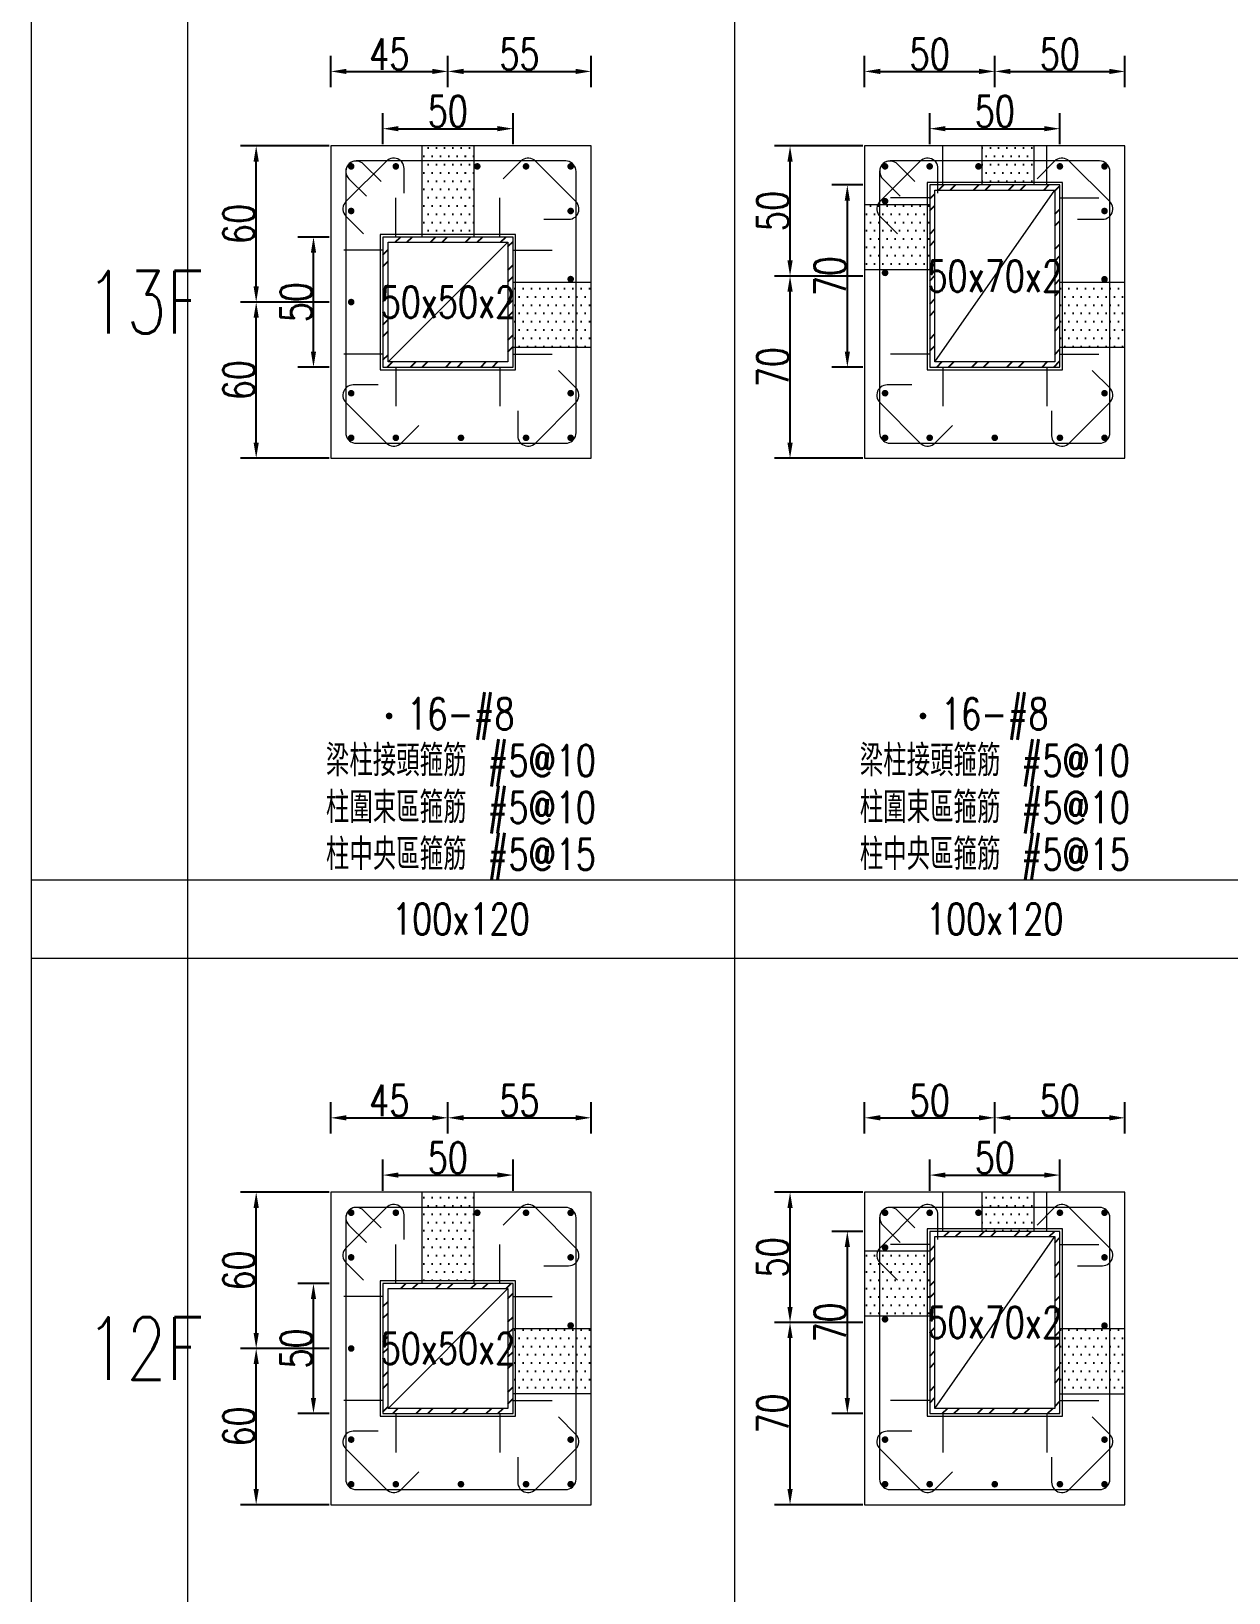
# Model space of a CAD drawing. Header units: millimetres. Extents: x 0 to 3905, y 0 to 8880.
# Drawn here: x 0 to 460, y 4982 to 5582 of the extents above; entities that cross this region are included whole.
import ezdxf
from ezdxf.enums import TextEntityAlignment as Align

# ---------------------------------------------------------------- set-up
doc = ezdxf.new("R2010")
doc.units = ezdxf.units.MM
doc.layers.get('DEFPOINTS').update_dxf_attribs({"color": 3})
for name, color, linetype in [('Hatch線', 6, 'Continuous'), ('TC-鋼粱', 132, 'Continuous'), ('主筋斷面', 2, 'Continuous'), ('文字-主筋根數', 7, 'Continuous'), ('文字-剪力筋 中央區', 7, 'Continuous'), ('文字-剪力筋-BC', 7, 'Continuous'), ('文字-剪力筋-圍束區', 7, 'Continuous'), ('文字-斷面尺寸', 7, 'Continuous'), ('文字-樓群名稱', 7, 'Continuous'), ('文字-輔助字', 7, 'Continuous'), ('柱斷面線', 4, 'Continuous'), ('標註字', 4, 'Continuous'), ('箍筋線', 1, 'Continuous'), ('網格線', 7, 'Continuous'), ('鋼柱', 11, 'Continuous')]:
    doc.layers.add(name, color=color, linetype=linetype)
doc.styles.add('note', font='txt.shx', dxfattribs={"width": 0.75, "height": 12})
doc.styles.add('txt', font='txt.shx', dxfattribs={"height": 0.2, "bigfont": 'chineset.shx'})
doc.dimstyles.new('RCAD_DIM', dxfattribs={"dimtxt": 12, "dimasz": 6, "dimexe": 6, "dimexo": 0.625, "dimtad": 1, "dimdec": 0, "dimdsep": 46, "dimtxsty": 'note', "dimcen": 2.5, "dimclrd": 256, "dimclre": 256, "dimclrt": 256, "dimadec": 0, "dimazin": 0, "dimtfac": 1, "dimtmove": 0, "dimatfit": 3, "dimfxl": 0, "dimtolj": 1, "dimarcsym": 0})

# ---------------------------------------------------------------- blocks, each defined once
blk = doc.blocks.new('*D90')
at = {"layer": 'DEFPOINTS', "color": 0}
for p in [(185, 5142.62), (135, 5136), (185, 5136)]:
    blk.add_point(p, dxfattribs=at)
at = {"layer": '標註字', "lineweight": -2}
for p, q in [((135, 5136.62), (135, 5148.62)), ((185, 5136.62), (185, 5148.62)), ((141, 5142.62), (179, 5142.62))]:
    blk.add_line(p, q, dxfattribs=at)
at = {"layer": '標註字'}
for points in [[(141, 5143.62), (141, 5141.62), (135, 5142.62)], [(179, 5141.62), (179, 5143.62), (185, 5142.62)]]:
    blk.add_solid(points, dxfattribs=at)
at = {"layer": '標註字', "insert": (160, 5149.25), "char_height": 12, "attachment_point": 5, "style": 'note'}
blk.add_mtext('\\A1;50', dxfattribs=at)
blk = doc.blocks.new('*D91')
at = {"layer": 'DEFPOINTS', "color": 0}
for p in [(108.38, 5101), (115, 5101), (115, 5051)]:
    blk.add_point(p, dxfattribs=at)
at = {"layer": '標註字', "lineweight": -2}
for p, q in [((114.38, 5101), (102.38, 5101)), ((108.38, 5057), (108.38, 5095)), ((114.38, 5051), (102.38, 5051))]:
    blk.add_line(p, q, dxfattribs=at)
at = {"layer": '標註字'}
for points in [[(109.38, 5095), (107.38, 5095), (108.38, 5101)], [(107.38, 5057), (109.38, 5057), (108.38, 5051)]]:
    blk.add_solid(points, dxfattribs=at)
at = {"layer": '標註字', "insert": (101.75, 5076), "char_height": 12, "attachment_point": 5, "rotation": 90, "style": 'note'}
blk.add_mtext('\\A1;50', dxfattribs=at)
blk = doc.blocks.new('*D92')
at = {"layer": 'DEFPOINTS', "color": 0}
for p in [(160, 5164.62), (115, 5158), (160, 5158)]:
    blk.add_point(p, dxfattribs=at)
at = {"layer": '標註字', "lineweight": -2}
for p, q in [((115, 5158.62), (115, 5170.62)), ((160, 5158.62), (160, 5170.62)), ((121, 5164.62), (154, 5164.62))]:
    blk.add_line(p, q, dxfattribs=at)
at = {"layer": '標註字'}
for points in [[(121, 5165.62), (121, 5163.62), (115, 5164.62)], [(154, 5163.62), (154, 5165.62), (160, 5164.62)]]:
    blk.add_solid(points, dxfattribs=at)
at = {"layer": '標註字', "insert": (137.5, 5171.25), "char_height": 12, "attachment_point": 5, "style": 'note'}
blk.add_mtext('\\A1;45', dxfattribs=at)
blk = doc.blocks.new('*D93')
at = {"layer": 'DEFPOINTS', "color": 0}
for p in [(215, 5164.62), (160, 5158), (215, 5158)]:
    blk.add_point(p, dxfattribs=at)
at = {"layer": '標註字', "lineweight": -2}
for p, q in [((160, 5158.62), (160, 5170.62)), ((215, 5158.62), (215, 5170.62)), ((166, 5164.62), (209, 5164.62))]:
    blk.add_line(p, q, dxfattribs=at)
at = {"layer": '標註字'}
for points in [[(166, 5165.62), (166, 5163.62), (160, 5164.62)], [(209, 5163.62), (209, 5165.62), (215, 5164.62)]]:
    blk.add_solid(points, dxfattribs=at)
at = {"layer": '標註字', "insert": (187.5, 5171.25), "char_height": 12, "attachment_point": 5, "style": 'note'}
blk.add_mtext('\\A1;55', dxfattribs=at)
blk = doc.blocks.new('*D94')
at = {"layer": 'DEFPOINTS', "color": 0}
for p in [(86.38, 5076), (115, 5076), (115, 5016)]:
    blk.add_point(p, dxfattribs=at)
at = {"layer": '標註字', "lineweight": -2}
for p, q in [((114.38, 5076), (80.38, 5076)), ((86.38, 5022), (86.38, 5070)), ((114.38, 5016), (80.38, 5016))]:
    blk.add_line(p, q, dxfattribs=at)
at = {"layer": '標註字'}
for points in [[(87.38, 5070), (85.38, 5070), (86.38, 5076)], [(85.38, 5022), (87.38, 5022), (86.38, 5016)]]:
    blk.add_solid(points, dxfattribs=at)
at = {"layer": '標註字', "insert": (79.75, 5046), "char_height": 12, "attachment_point": 5, "rotation": 90, "style": 'note'}
blk.add_mtext('\\A1;60', dxfattribs=at)
blk = doc.blocks.new('*D95')
at = {"layer": 'DEFPOINTS', "color": 0}
for p in [(86.38, 5136), (115, 5136), (115, 5076)]:
    blk.add_point(p, dxfattribs=at)
at = {"layer": '標註字', "lineweight": -2}
for p, q in [((114.38, 5136), (80.38, 5136)), ((86.38, 5082), (86.38, 5130)), ((114.38, 5076), (80.38, 5076))]:
    blk.add_line(p, q, dxfattribs=at)
at = {"layer": '標註字'}
for points in [[(87.38, 5130), (85.38, 5130), (86.38, 5136)], [(85.38, 5082), (87.38, 5082), (86.38, 5076)]]:
    blk.add_solid(points, dxfattribs=at)
at = {"layer": '標註字', "insert": (79.75, 5106), "char_height": 12, "attachment_point": 5, "rotation": 90, "style": 'note'}
blk.add_mtext('\\A1;60', dxfattribs=at)
blk = doc.blocks.new('Circle_Filled')
at = {"const_width": 0.5}
blk.add_lwpolyline([(-0.25, 0, 1), (0.25, 0, 1)], format="xyb", close=True, dxfattribs=at)
blk = doc.blocks.new('*D96')
at = {"layer": 'DEFPOINTS', "color": 0}
for p in [(185, 5544.62), (135, 5538), (185, 5538)]:
    blk.add_point(p, dxfattribs=at)
at = {"layer": '標註字', "lineweight": -2}
for p, q in [((135, 5538.62), (135, 5550.62)), ((185, 5538.62), (185, 5550.62)), ((141, 5544.62), (179, 5544.62))]:
    blk.add_line(p, q, dxfattribs=at)
at = {"layer": '標註字'}
for points in [[(141, 5545.62), (141, 5543.62), (135, 5544.62)], [(179, 5543.62), (179, 5545.62), (185, 5544.62)]]:
    blk.add_solid(points, dxfattribs=at)
at = {"layer": '標註字', "insert": (160, 5551.25), "char_height": 12, "attachment_point": 5, "style": 'note'}
blk.add_mtext('\\A1;50', dxfattribs=at)
blk = doc.blocks.new('*D97')
at = {"layer": 'DEFPOINTS', "color": 0}
for p in [(108.38, 5503), (115, 5503), (115, 5453)]:
    blk.add_point(p, dxfattribs=at)
at = {"layer": '標註字', "lineweight": -2}
for p, q in [((114.38, 5503), (102.38, 5503)), ((108.38, 5459), (108.38, 5497)), ((114.38, 5453), (102.38, 5453))]:
    blk.add_line(p, q, dxfattribs=at)
at = {"layer": '標註字'}
for points in [[(109.38, 5497), (107.38, 5497), (108.38, 5503)], [(107.38, 5459), (109.38, 5459), (108.38, 5453)]]:
    blk.add_solid(points, dxfattribs=at)
at = {"layer": '標註字', "insert": (101.75, 5478), "char_height": 12, "attachment_point": 5, "rotation": 90, "style": 'note'}
blk.add_mtext('\\A1;50', dxfattribs=at)
blk = doc.blocks.new('*D98')
at = {"layer": 'DEFPOINTS', "color": 0}
for p in [(160, 5566.62), (115, 5560), (160, 5560)]:
    blk.add_point(p, dxfattribs=at)
at = {"layer": '標註字', "lineweight": -2}
for p, q in [((115, 5560.62), (115, 5572.62)), ((160, 5560.62), (160, 5572.62)), ((121, 5566.62), (154, 5566.62))]:
    blk.add_line(p, q, dxfattribs=at)
at = {"layer": '標註字'}
for points in [[(121, 5567.62), (121, 5565.62), (115, 5566.62)], [(154, 5565.62), (154, 5567.62), (160, 5566.62)]]:
    blk.add_solid(points, dxfattribs=at)
at = {"layer": '標註字', "insert": (137.5, 5573.25), "char_height": 12, "attachment_point": 5, "style": 'note'}
blk.add_mtext('\\A1;45', dxfattribs=at)
blk = doc.blocks.new('*D99')
at = {"layer": 'DEFPOINTS', "color": 0}
for p in [(215, 5566.62), (160, 5560), (215, 5560)]:
    blk.add_point(p, dxfattribs=at)
at = {"layer": '標註字', "lineweight": -2}
for p, q in [((160, 5560.62), (160, 5572.62)), ((215, 5560.62), (215, 5572.62)), ((166, 5566.62), (209, 5566.62))]:
    blk.add_line(p, q, dxfattribs=at)
at = {"layer": '標註字'}
for points in [[(166, 5567.62), (166, 5565.62), (160, 5566.62)], [(209, 5565.62), (209, 5567.62), (215, 5566.62)]]:
    blk.add_solid(points, dxfattribs=at)
at = {"layer": '標註字', "insert": (187.5, 5573.25), "char_height": 12, "attachment_point": 5, "style": 'note'}
blk.add_mtext('\\A1;55', dxfattribs=at)
blk = doc.blocks.new('*D100')
at = {"layer": 'DEFPOINTS', "color": 0}
for p in [(86.38, 5478), (115, 5478), (115, 5418)]:
    blk.add_point(p, dxfattribs=at)
at = {"layer": '標註字', "lineweight": -2}
for p, q in [((114.38, 5478), (80.38, 5478)), ((86.38, 5424), (86.38, 5472)), ((114.38, 5418), (80.38, 5418))]:
    blk.add_line(p, q, dxfattribs=at)
at = {"layer": '標註字'}
for points in [[(87.38, 5472), (85.38, 5472), (86.38, 5478)], [(85.38, 5424), (87.38, 5424), (86.38, 5418)]]:
    blk.add_solid(points, dxfattribs=at)
at = {"layer": '標註字', "insert": (79.75, 5448), "char_height": 12, "attachment_point": 5, "rotation": 90, "style": 'note'}
blk.add_mtext('\\A1;60', dxfattribs=at)
blk = doc.blocks.new('*D101')
at = {"layer": 'DEFPOINTS', "color": 0}
for p in [(86.38, 5538), (115, 5538), (115, 5478)]:
    blk.add_point(p, dxfattribs=at)
at = {"layer": '標註字', "lineweight": -2}
for p, q in [((114.38, 5538), (80.38, 5538)), ((86.38, 5484), (86.38, 5532)), ((114.38, 5478), (80.38, 5478))]:
    blk.add_line(p, q, dxfattribs=at)
at = {"layer": '標註字'}
for points in [[(87.38, 5532), (85.38, 5532), (86.38, 5538)], [(85.38, 5484), (87.38, 5484), (86.38, 5478)]]:
    blk.add_solid(points, dxfattribs=at)
at = {"layer": '標註字', "insert": (79.75, 5508), "char_height": 12, "attachment_point": 5, "rotation": 90, "style": 'note'}
blk.add_mtext('\\A1;60', dxfattribs=at)
blk = doc.blocks.new('*D222')
at = {"layer": 'DEFPOINTS', "color": 0}
for p in [(395, 5142.62), (345, 5136), (395, 5136)]:
    blk.add_point(p, dxfattribs=at)
at = {"layer": '標註字', "lineweight": -2}
for p, q in [((345, 5136.62), (345, 5148.62)), ((395, 5136.62), (395, 5148.62)), ((351, 5142.62), (389, 5142.62))]:
    blk.add_line(p, q, dxfattribs=at)
at = {"layer": '標註字'}
for points in [[(351, 5143.62), (351, 5141.62), (345, 5142.62)], [(389, 5141.62), (389, 5143.62), (395, 5142.62)]]:
    blk.add_solid(points, dxfattribs=at)
at = {"layer": '標註字', "insert": (370, 5149.25), "char_height": 12, "attachment_point": 5, "style": 'note'}
blk.add_mtext('\\A1;50', dxfattribs=at)
blk = doc.blocks.new('*D223')
at = {"layer": 'DEFPOINTS', "color": 0}
for p in [(313.38, 5121), (320, 5121), (320, 5051)]:
    blk.add_point(p, dxfattribs=at)
at = {"layer": '標註字', "lineweight": -2}
for p, q in [((319.38, 5121), (307.38, 5121)), ((313.38, 5057), (313.38, 5115)), ((319.38, 5051), (307.38, 5051))]:
    blk.add_line(p, q, dxfattribs=at)
at = {"layer": '標註字'}
for points in [[(314.38, 5115), (312.38, 5115), (313.38, 5121)], [(312.38, 5057), (314.38, 5057), (313.38, 5051)]]:
    blk.add_solid(points, dxfattribs=at)
at = {"layer": '標註字', "insert": (306.75, 5086), "char_height": 12, "attachment_point": 5, "rotation": 90, "style": 'note'}
blk.add_mtext('\\A1;70', dxfattribs=at)
blk = doc.blocks.new('*D224')
at = {"layer": 'DEFPOINTS', "color": 0}
for p in [(370, 5164.62), (320, 5158), (370, 5158)]:
    blk.add_point(p, dxfattribs=at)
at = {"layer": '標註字', "lineweight": -2}
for p, q in [((320, 5158.62), (320, 5170.62)), ((370, 5158.62), (370, 5170.62)), ((326, 5164.62), (364, 5164.62))]:
    blk.add_line(p, q, dxfattribs=at)
at = {"layer": '標註字'}
for points in [[(326, 5165.62), (326, 5163.62), (320, 5164.62)], [(364, 5163.62), (364, 5165.62), (370, 5164.62)]]:
    blk.add_solid(points, dxfattribs=at)
at = {"layer": '標註字', "insert": (345, 5171.25), "char_height": 12, "attachment_point": 5, "style": 'note'}
blk.add_mtext('\\A1;50', dxfattribs=at)
blk = doc.blocks.new('*D225')
at = {"layer": 'DEFPOINTS', "color": 0}
for p in [(420, 5164.62), (370, 5158), (420, 5158)]:
    blk.add_point(p, dxfattribs=at)
at = {"layer": '標註字', "lineweight": -2}
for p, q in [((370, 5158.62), (370, 5170.62)), ((420, 5158.62), (420, 5170.62)), ((376, 5164.62), (414, 5164.62))]:
    blk.add_line(p, q, dxfattribs=at)
at = {"layer": '標註字'}
for points in [[(376, 5165.62), (376, 5163.62), (370, 5164.62)], [(414, 5163.62), (414, 5165.62), (420, 5164.62)]]:
    blk.add_solid(points, dxfattribs=at)
at = {"layer": '標註字', "insert": (395, 5171.25), "char_height": 12, "attachment_point": 5, "style": 'note'}
blk.add_mtext('\\A1;50', dxfattribs=at)
blk = doc.blocks.new('*D226')
at = {"layer": 'DEFPOINTS', "color": 0}
for p in [(291.38, 5086), (320, 5086), (320, 5016)]:
    blk.add_point(p, dxfattribs=at)
at = {"layer": '標註字', "lineweight": -2}
for p, q in [((319.38, 5086), (285.38, 5086)), ((291.38, 5022), (291.38, 5080)), ((319.38, 5016), (285.38, 5016))]:
    blk.add_line(p, q, dxfattribs=at)
at = {"layer": '標註字'}
for points in [[(292.38, 5080), (290.38, 5080), (291.38, 5086)], [(290.38, 5022), (292.38, 5022), (291.38, 5016)]]:
    blk.add_solid(points, dxfattribs=at)
at = {"layer": '標註字', "insert": (284.75, 5051), "char_height": 12, "attachment_point": 5, "rotation": 90, "style": 'note'}
blk.add_mtext('\\A1;70', dxfattribs=at)
blk = doc.blocks.new('*D227')
at = {"layer": 'DEFPOINTS', "color": 0}
for p in [(291.38, 5136), (320, 5136), (320, 5086)]:
    blk.add_point(p, dxfattribs=at)
at = {"layer": '標註字', "lineweight": -2}
for p, q in [((319.38, 5136), (285.38, 5136)), ((291.38, 5092), (291.38, 5130)), ((319.38, 5086), (285.38, 5086))]:
    blk.add_line(p, q, dxfattribs=at)
at = {"layer": '標註字'}
for points in [[(292.38, 5130), (290.38, 5130), (291.38, 5136)], [(290.38, 5092), (292.38, 5092), (291.38, 5086)]]:
    blk.add_solid(points, dxfattribs=at)
at = {"layer": '標註字', "insert": (284.75, 5111), "char_height": 12, "attachment_point": 5, "rotation": 90, "style": 'note'}
blk.add_mtext('\\A1;50', dxfattribs=at)
blk = doc.blocks.new('*D228')
at = {"layer": 'DEFPOINTS', "color": 0}
for p in [(395, 5544.62), (345, 5538), (395, 5538)]:
    blk.add_point(p, dxfattribs=at)
at = {"layer": '標註字', "lineweight": -2}
for p, q in [((345, 5538.62), (345, 5550.62)), ((395, 5538.62), (395, 5550.62)), ((351, 5544.62), (389, 5544.62))]:
    blk.add_line(p, q, dxfattribs=at)
at = {"layer": '標註字'}
for points in [[(351, 5545.62), (351, 5543.62), (345, 5544.62)], [(389, 5543.62), (389, 5545.62), (395, 5544.62)]]:
    blk.add_solid(points, dxfattribs=at)
at = {"layer": '標註字', "insert": (370, 5551.25), "char_height": 12, "attachment_point": 5, "style": 'note'}
blk.add_mtext('\\A1;50', dxfattribs=at)
blk = doc.blocks.new('*D229')
at = {"layer": 'DEFPOINTS', "color": 0}
for p in [(313.38, 5523), (320, 5523), (320, 5453)]:
    blk.add_point(p, dxfattribs=at)
at = {"layer": '標註字', "lineweight": -2}
for p, q in [((319.38, 5523), (307.38, 5523)), ((313.38, 5459), (313.38, 5517)), ((319.38, 5453), (307.38, 5453))]:
    blk.add_line(p, q, dxfattribs=at)
at = {"layer": '標註字'}
for points in [[(314.38, 5517), (312.38, 5517), (313.38, 5523)], [(312.38, 5459), (314.38, 5459), (313.38, 5453)]]:
    blk.add_solid(points, dxfattribs=at)
at = {"layer": '標註字', "insert": (306.75, 5488), "char_height": 12, "attachment_point": 5, "rotation": 90, "style": 'note'}
blk.add_mtext('\\A1;70', dxfattribs=at)
blk = doc.blocks.new('*D230')
at = {"layer": 'DEFPOINTS', "color": 0}
for p in [(370, 5566.62), (320, 5560), (370, 5560)]:
    blk.add_point(p, dxfattribs=at)
at = {"layer": '標註字', "lineweight": -2}
for p, q in [((320, 5560.62), (320, 5572.62)), ((370, 5560.62), (370, 5572.62)), ((326, 5566.62), (364, 5566.62))]:
    blk.add_line(p, q, dxfattribs=at)
at = {"layer": '標註字'}
for points in [[(326, 5567.62), (326, 5565.62), (320, 5566.62)], [(364, 5565.62), (364, 5567.62), (370, 5566.62)]]:
    blk.add_solid(points, dxfattribs=at)
at = {"layer": '標註字', "insert": (345, 5573.25), "char_height": 12, "attachment_point": 5, "style": 'note'}
blk.add_mtext('\\A1;50', dxfattribs=at)
blk = doc.blocks.new('*D231')
at = {"layer": 'DEFPOINTS', "color": 0}
for p in [(420, 5566.62), (370, 5560), (420, 5560)]:
    blk.add_point(p, dxfattribs=at)
at = {"layer": '標註字', "lineweight": -2}
for p, q in [((370, 5560.62), (370, 5572.62)), ((420, 5560.62), (420, 5572.62)), ((376, 5566.62), (414, 5566.62))]:
    blk.add_line(p, q, dxfattribs=at)
at = {"layer": '標註字'}
for points in [[(376, 5567.62), (376, 5565.62), (370, 5566.62)], [(414, 5565.62), (414, 5567.62), (420, 5566.62)]]:
    blk.add_solid(points, dxfattribs=at)
at = {"layer": '標註字', "insert": (395, 5573.25), "char_height": 12, "attachment_point": 5, "style": 'note'}
blk.add_mtext('\\A1;50', dxfattribs=at)
blk = doc.blocks.new('*D232')
at = {"layer": 'DEFPOINTS', "color": 0}
for p in [(291.38, 5488), (320, 5488), (320, 5418)]:
    blk.add_point(p, dxfattribs=at)
at = {"layer": '標註字', "lineweight": -2}
for p, q in [((319.38, 5488), (285.38, 5488)), ((291.38, 5424), (291.38, 5482)), ((319.38, 5418), (285.38, 5418))]:
    blk.add_line(p, q, dxfattribs=at)
at = {"layer": '標註字'}
for points in [[(292.38, 5482), (290.38, 5482), (291.38, 5488)], [(290.38, 5424), (292.38, 5424), (291.38, 5418)]]:
    blk.add_solid(points, dxfattribs=at)
at = {"layer": '標註字', "insert": (284.75, 5453), "char_height": 12, "attachment_point": 5, "rotation": 90, "style": 'note'}
blk.add_mtext('\\A1;70', dxfattribs=at)
blk = doc.blocks.new('*D233')
at = {"layer": 'DEFPOINTS', "color": 0}
for p in [(291.38, 5538), (320, 5538), (320, 5488)]:
    blk.add_point(p, dxfattribs=at)
at = {"layer": '標註字', "lineweight": -2}
for p, q in [((319.38, 5538), (285.38, 5538)), ((291.38, 5494), (291.38, 5532)), ((319.38, 5488), (285.38, 5488))]:
    blk.add_line(p, q, dxfattribs=at)
at = {"layer": '標註字'}
for points in [[(292.38, 5532), (290.38, 5532), (291.38, 5538)], [(290.38, 5494), (292.38, 5494), (291.38, 5488)]]:
    blk.add_solid(points, dxfattribs=at)
at = {"layer": '標註字', "insert": (284.75, 5513), "char_height": 12, "attachment_point": 5, "rotation": 90, "style": 'note'}
blk.add_mtext('\\A1;50', dxfattribs=at)

msp = doc.modelspace()

# ---------------------------------------------------------------- hatches: boundary and pattern name
at = {"layer": 'Hatch線'}
h = msp.add_hatch(dxfattribs=at)
h.set_pattern_fill('ANSI32', color=256, style=0)
h.paths.add_polyline_path([(345, 5453), (395, 5453), (395, 5523), (345, 5523)], flags=17)
h.paths.add_polyline_path([(347, 5455), (347, 5521), (393, 5521), (393, 5455)])
h = msp.add_hatch(dxfattribs=at)
h.set_pattern_fill('ANSI32', color=256, style=0)
h.paths.add_polyline_path([(135, 5453), (185, 5453), (185, 5503), (135, 5503)], flags=17)
h.paths.add_polyline_path([(137, 5455), (137, 5501), (183, 5501), (183, 5455)])
h = msp.add_hatch(dxfattribs=at)
h.set_pattern_fill('ANSI32', color=256, style=0)
h.paths.add_polyline_path([(345, 5051), (395, 5051), (395, 5121), (345, 5121)], flags=17)
h.paths.add_polyline_path([(347, 5053), (347, 5119), (393, 5119), (393, 5053)])
h = msp.add_hatch(dxfattribs=at)
h.set_pattern_fill('ANSI32', color=256, style=0)
h.paths.add_polyline_path([(135, 5051), (185, 5051), (185, 5101), (135, 5101)], flags=17)
h.paths.add_polyline_path([(137, 5053), (137, 5099), (183, 5099), (183, 5053)])
at = {"layer": 'TC-鋼粱'}
h = msp.add_hatch(dxfattribs=at)
h.set_pattern_fill('DOTS', color=256, scale=2, style=0)
h.paths.add_polyline_path([(170, 5538), (150, 5538), (150, 5503), (170, 5503)], flags=17)
h = msp.add_hatch(dxfattribs=at)
h.set_pattern_fill('DOTS', color=256, scale=2, style=0)
h.paths.add_polyline_path([(385, 5538), (365, 5538), (365, 5523), (385, 5523)], flags=17)
h = msp.add_hatch(dxfattribs=at)
h.set_pattern_fill('DOTS', color=256, scale=2, style=0)
h.paths.add_polyline_path([(320, 5515.5), (320, 5490.5), (345, 5490.5), (345, 5515.5)], flags=17)
h = msp.add_hatch(dxfattribs=at)
h.set_pattern_fill('DOTS', color=256, scale=2, style=0)
h.paths.add_polyline_path([(215, 5460.56), (215, 5485.56), (185, 5485.56), (185, 5460.56)], flags=17)
h = msp.add_hatch(dxfattribs=at)
h.set_pattern_fill('DOTS', color=256, scale=2, style=0)
h.paths.add_polyline_path([(420, 5460.5), (420, 5485.5), (395, 5485.5), (395, 5460.5)], flags=17)
h = msp.add_hatch(dxfattribs=at)
h.set_pattern_fill('DOTS', color=256, scale=2, style=0)
h.paths.add_polyline_path([(170, 5136), (150, 5136), (150, 5101), (170, 5101)], flags=17)
h = msp.add_hatch(dxfattribs=at)
h.set_pattern_fill('DOTS', color=256, scale=2, style=0)
h.paths.add_polyline_path([(385, 5136), (365, 5136), (365, 5121), (385, 5121)], flags=17)
h = msp.add_hatch(dxfattribs=at)
h.set_pattern_fill('DOTS', color=256, scale=2, style=0)
h.paths.add_polyline_path([(320, 5113.5), (320, 5088.5), (345, 5088.5), (345, 5113.5)], flags=17)
h = msp.add_hatch(dxfattribs=at)
h.set_pattern_fill('DOTS', color=256, scale=2, style=0)
h.paths.add_polyline_path([(215, 5058.56), (215, 5083.56), (185, 5083.56), (185, 5058.56)], flags=17)
h = msp.add_hatch(dxfattribs=at)
h.set_pattern_fill('DOTS', color=256, scale=2, style=0)
h.paths.add_polyline_path([(420, 5058.5), (420, 5083.5), (395, 5083.5), (395, 5058.5)], flags=17)

# ---------------------------------------------------------------- linework, layer by layer
at = {"layer": 'DEFPOINTS', "lineweight": 5}
for points in [[(350, 5523), (350, 5538)], [(390, 5523), (390, 5538)], [(345, 5452), (396, 5452), (396, 5524), (344, 5524), (344, 5452), (345, 5452)], [(347, 5455), (393, 5521)], [(140, 5503), (140, 5518)], [(180, 5503), (180, 5518)], [(345, 5518), (330, 5518)], [(395, 5518), (410, 5518)], [(135, 5452), (186, 5452), (186, 5504), (134, 5504), (134, 5452), (135, 5452)], [(135, 5498), (120, 5498)], [(137, 5455), (183, 5501)], [(185, 5498), (200, 5498)], [(135, 5458), (120, 5458)], [(185, 5458), (200, 5458)], [(345, 5458), (330, 5458)], [(395, 5458), (410, 5458)], [(140, 5453), (140, 5438)], [(180, 5453), (180, 5438)], [(350, 5453), (350, 5438)], [(390, 5453), (390, 5438)], [(350, 5121), (350, 5136)], [(390, 5121), (390, 5136)], [(345, 5050), (396, 5050), (396, 5122), (344, 5122), (344, 5050), (345, 5050)], [(347, 5053), (393, 5119)], [(140, 5101), (140, 5116)], [(180, 5101), (180, 5116)], [(345, 5116), (330, 5116)], [(395, 5116), (410, 5116)], [(135, 5050), (186, 5050), (186, 5102), (134, 5102), (134, 5050), (135, 5050)], [(135, 5096), (120, 5096)], [(137, 5053), (183, 5099)], [(185, 5096), (200, 5096)], [(135, 5056), (120, 5056)], [(185, 5056), (200, 5056)], [(345, 5056), (330, 5056)], [(395, 5056), (410, 5056)], [(140, 5051), (140, 5036)], [(180, 5051), (180, 5036)], [(350, 5051), (350, 5036)], [(390, 5051), (390, 5036)]]:
    msp.add_lwpolyline(points, dxfattribs=at)
at = {"layer": 'TC-鋼粱', "lineweight": 5}
for points in [[(150, 5538), (150, 5503)], [(170, 5538), (170, 5503)], [(365, 5538), (365, 5523)], [(385, 5538), (385, 5523)], [(320, 5515.5), (345, 5515.5)], [(320, 5490.5), (345, 5490.5)], [(215, 5485.56), (185, 5485.56)], [(420, 5485.5), (395, 5485.5)], [(215, 5460.56), (185, 5460.56)], [(420, 5460.5), (395, 5460.5)], [(150, 5136), (150, 5101)], [(170, 5136), (170, 5101)], [(365, 5136), (365, 5121)], [(385, 5136), (385, 5121)], [(320, 5113.5), (345, 5113.5)], [(320, 5088.5), (345, 5088.5)], [(215, 5083.56), (185, 5083.56)], [(420, 5083.5), (395, 5083.5)], [(215, 5058.56), (185, 5058.56)], [(420, 5058.5), (395, 5058.5)]]:
    msp.add_lwpolyline(points, dxfattribs=at)
at = {"layer": '柱斷面線', "lineweight": 5}
for points in [[(115, 5418), (215, 5418), (215, 5538), (115, 5538), (115, 5418)], [(320, 5418), (420, 5418), (420, 5538), (320, 5538), (320, 5418)], [(115, 5016), (215, 5016), (215, 5136), (115, 5136), (115, 5016)], [(320, 5016), (420, 5016), (420, 5136), (320, 5136), (320, 5016)]]:
    msp.add_lwpolyline(points, dxfattribs=at)
at = {"layer": '箍筋線', "lineweight": 5}
for points in [[(143.19, 5519.81), (143.19, 5529.35), (143.13, 5530.02), (142.96, 5530.66), (142.69, 5531.27), (142.32, 5531.83), (141.86, 5532.32), (141.33, 5532.72), (140.73, 5533.02), (140.1, 5533.23), (139.43, 5533.32), (138.77, 5533.3), (138.11, 5533.17), (137.49, 5532.93), (136.91, 5532.59), (136.4, 5532.16), (120.84, 5516.6), (120.39, 5516.07), (120.05, 5515.47), (119.81, 5514.82), (119.69, 5514.13), (119.69, 5513.44), (119.81, 5512.76), (120.05, 5512.11), (120.39, 5511.51), (120.84, 5510.98), (127.58, 5504.23)], [(134.33, 5524.29), (127.58, 5531.04), (127.07, 5531.47), (126.49, 5531.81), (125.87, 5532.05), (125.22, 5532.18), (124.55, 5532.2), (123.89, 5532.11), (123.25, 5531.9), (122.66, 5531.6), (122.12, 5531.19), (121.66, 5530.71), (121.29, 5530.15), (121.02, 5529.54), (120.85, 5528.9), (120.79, 5528.23), (120.79, 5427.77), (120.86, 5427.08), (121.03, 5426.41), (121.33, 5425.78), (121.72, 5425.21), (122.21, 5424.72), (122.78, 5424.33), (123.41, 5424.03), (124.08, 5423.86), (124.77, 5423.79), (205.23, 5423.79), (205.92, 5423.86), (206.59, 5424.03), (207.22, 5424.33), (207.79, 5424.72), (208.28, 5425.21), (208.67, 5425.78), (208.97, 5426.41), (209.14, 5427.08), (209.21, 5427.77), (209.21, 5528.23), (209.14, 5528.92), (208.97, 5529.59), (208.67, 5530.22), (208.28, 5530.79), (207.79, 5531.28), (207.22, 5531.67), (206.59, 5531.97), (205.92, 5532.14), (205.23, 5532.21), (124.77, 5532.21), (124.1, 5532.15), (123.46, 5531.98), (122.85, 5531.71), (122.29, 5531.34), (121.81, 5530.88), (121.4, 5530.34), (121.1, 5529.75), (120.89, 5529.11), (120.8, 5528.45), (120.82, 5527.78), (120.95, 5527.13), (121.19, 5526.51), (121.53, 5525.93), (121.96, 5525.42), (128.71, 5518.67)], [(196.81, 5509.81), (206.35, 5509.81), (207.02, 5509.87), (207.66, 5510.04), (208.27, 5510.31), (208.83, 5510.68), (209.32, 5511.14), (209.72, 5511.67), (210.02, 5512.27), (210.23, 5512.9), (210.32, 5513.57), (210.3, 5514.23), (210.17, 5514.89), (209.93, 5515.51), (209.59, 5516.09), (209.16, 5516.6), (193.6, 5532.16), (193.07, 5532.61), (192.47, 5532.95), (191.82, 5533.19), (191.13, 5533.31), (190.44, 5533.31), (189.76, 5533.19), (189.11, 5532.95), (188.51, 5532.61), (187.98, 5532.16), (181.23, 5525.42)], [(348.19, 5519.81), (348.19, 5529.35), (348.13, 5530.02), (347.96, 5530.66), (347.69, 5531.27), (347.32, 5531.83), (346.86, 5532.32), (346.33, 5532.72), (345.73, 5533.02), (345.1, 5533.23), (344.43, 5533.32), (343.77, 5533.3), (343.11, 5533.17), (342.49, 5532.93), (341.91, 5532.59), (341.4, 5532.16), (325.84, 5516.6), (325.39, 5516.07), (325.05, 5515.47), (324.81, 5514.82), (324.69, 5514.13), (324.69, 5513.44), (324.81, 5512.76), (325.05, 5512.11), (325.39, 5511.51), (325.84, 5510.98), (332.58, 5504.23)], [(339.33, 5524.29), (332.58, 5531.04), (332.07, 5531.47), (331.49, 5531.81), (330.87, 5532.05), (330.22, 5532.18), (329.55, 5532.2), (328.89, 5532.11), (328.25, 5531.9), (327.66, 5531.6), (327.12, 5531.19), (326.66, 5530.71), (326.29, 5530.15), (326.02, 5529.54), (325.85, 5528.9), (325.79, 5528.23), (325.79, 5427.77), (325.86, 5427.08), (326.03, 5426.41), (326.33, 5425.78), (326.72, 5425.21), (327.21, 5424.72), (327.78, 5424.33), (328.41, 5424.03), (329.08, 5423.86), (329.77, 5423.79), (410.23, 5423.79), (410.92, 5423.86), (411.59, 5424.03), (412.22, 5424.33), (412.79, 5424.72), (413.28, 5425.21), (413.67, 5425.78), (413.97, 5426.41), (414.14, 5427.08), (414.21, 5427.77), (414.21, 5528.23), (414.14, 5528.92), (413.97, 5529.59), (413.67, 5530.22), (413.28, 5530.79), (412.79, 5531.28), (412.22, 5531.67), (411.59, 5531.97), (410.92, 5532.14), (410.23, 5532.21), (329.77, 5532.21), (329.1, 5532.15), (328.46, 5531.98), (327.85, 5531.71), (327.29, 5531.34), (326.81, 5530.88), (326.4, 5530.34), (326.1, 5529.75), (325.89, 5529.11), (325.8, 5528.45), (325.82, 5527.78), (325.95, 5527.13), (326.19, 5526.51), (326.53, 5525.93), (326.96, 5525.42), (333.71, 5518.67)], [(401.81, 5509.81), (411.35, 5509.81), (412.02, 5509.87), (412.66, 5510.04), (413.27, 5510.31), (413.83, 5510.68), (414.32, 5511.14), (414.72, 5511.67), (415.02, 5512.27), (415.23, 5512.9), (415.32, 5513.57), (415.3, 5514.23), (415.17, 5514.89), (414.93, 5515.51), (414.59, 5516.09), (414.16, 5516.6), (398.6, 5532.16), (398.07, 5532.61), (397.47, 5532.95), (396.82, 5533.19), (396.13, 5533.31), (395.44, 5533.31), (394.76, 5533.19), (394.11, 5532.95), (393.51, 5532.61), (392.98, 5532.16), (386.23, 5525.42)], [(186.81, 5436.19), (186.81, 5426.65), (186.87, 5425.98), (187.04, 5425.34), (187.31, 5424.73), (187.68, 5424.17), (188.14, 5423.68), (188.67, 5423.28), (189.27, 5422.98), (189.9, 5422.77), (190.57, 5422.68), (191.23, 5422.7), (191.89, 5422.83), (192.51, 5423.07), (193.09, 5423.41), (193.6, 5423.84), (209.16, 5439.4), (209.61, 5439.93), (209.95, 5440.53), (210.19, 5441.18), (210.31, 5441.87), (210.31, 5442.56), (210.19, 5443.24), (209.95, 5443.89), (209.61, 5444.49), (209.16, 5445.02), (202.42, 5451.77)], [(391.81, 5436.19), (391.81, 5426.65), (391.87, 5425.98), (392.04, 5425.34), (392.31, 5424.73), (392.68, 5424.17), (393.14, 5423.68), (393.67, 5423.28), (394.27, 5422.98), (394.9, 5422.77), (395.57, 5422.68), (396.23, 5422.7), (396.89, 5422.83), (397.51, 5423.07), (398.09, 5423.41), (398.6, 5423.84), (414.16, 5439.4), (414.61, 5439.93), (414.95, 5440.53), (415.19, 5441.18), (415.31, 5441.87), (415.31, 5442.56), (415.19, 5443.24), (414.95, 5443.89), (414.61, 5444.49), (414.16, 5445.02), (407.42, 5451.77)], [(133.19, 5446.19), (123.65, 5446.19), (122.98, 5446.13), (122.34, 5445.96), (121.73, 5445.69), (121.17, 5445.32), (120.68, 5444.86), (120.28, 5444.33), (119.98, 5443.73), (119.77, 5443.1), (119.68, 5442.43), (119.7, 5441.77), (119.83, 5441.11), (120.07, 5440.49), (120.41, 5439.91), (120.84, 5439.4), (136.4, 5423.84), (136.93, 5423.39), (137.53, 5423.05), (138.18, 5422.81), (138.87, 5422.69), (139.56, 5422.69), (140.24, 5422.81), (140.89, 5423.05), (141.49, 5423.39), (142.02, 5423.84), (148.77, 5430.58)], [(338.19, 5446.19), (328.65, 5446.19), (327.98, 5446.13), (327.34, 5445.96), (326.73, 5445.69), (326.17, 5445.32), (325.68, 5444.86), (325.28, 5444.33), (324.98, 5443.73), (324.77, 5443.1), (324.68, 5442.43), (324.7, 5441.77), (324.83, 5441.11), (325.07, 5440.49), (325.41, 5439.91), (325.84, 5439.4), (341.4, 5423.84), (341.93, 5423.39), (342.53, 5423.05), (343.18, 5422.81), (343.87, 5422.69), (344.56, 5422.69), (345.24, 5422.81), (345.89, 5423.05), (346.49, 5423.39), (347.02, 5423.84), (353.77, 5430.58)], [(143.19, 5117.81), (143.19, 5127.35), (143.13, 5128.02), (142.96, 5128.66), (142.69, 5129.27), (142.32, 5129.83), (141.86, 5130.32), (141.33, 5130.72), (140.73, 5131.02), (140.1, 5131.23), (139.43, 5131.32), (138.77, 5131.3), (138.11, 5131.17), (137.49, 5130.93), (136.91, 5130.59), (136.4, 5130.16), (120.84, 5114.6), (120.39, 5114.07), (120.05, 5113.47), (119.81, 5112.82), (119.69, 5112.13), (119.69, 5111.44), (119.81, 5110.76), (120.05, 5110.11), (120.39, 5109.51), (120.84, 5108.98), (127.58, 5102.23)], [(134.33, 5122.29), (127.58, 5129.04), (127.07, 5129.47), (126.49, 5129.81), (125.87, 5130.05), (125.22, 5130.18), (124.55, 5130.2), (123.89, 5130.11), (123.25, 5129.9), (122.66, 5129.6), (122.12, 5129.19), (121.66, 5128.71), (121.29, 5128.15), (121.02, 5127.54), (120.85, 5126.9), (120.79, 5126.23), (120.79, 5025.77), (120.86, 5025.08), (121.03, 5024.41), (121.33, 5023.78), (121.72, 5023.21), (122.21, 5022.72), (122.78, 5022.33), (123.41, 5022.03), (124.08, 5021.86), (124.77, 5021.79), (205.23, 5021.79), (205.92, 5021.86), (206.59, 5022.03), (207.22, 5022.33), (207.79, 5022.72), (208.28, 5023.21), (208.67, 5023.78), (208.97, 5024.41), (209.14, 5025.08), (209.21, 5025.77), (209.21, 5126.23), (209.14, 5126.92), (208.97, 5127.59), (208.67, 5128.22), (208.28, 5128.79), (207.79, 5129.28), (207.22, 5129.67), (206.59, 5129.97), (205.92, 5130.14), (205.23, 5130.21), (124.77, 5130.21), (124.1, 5130.15), (123.46, 5129.98), (122.85, 5129.71), (122.29, 5129.34), (121.81, 5128.88), (121.4, 5128.34), (121.1, 5127.75), (120.89, 5127.11), (120.8, 5126.45), (120.82, 5125.78), (120.95, 5125.13), (121.19, 5124.51), (121.53, 5123.93), (121.96, 5123.42), (128.71, 5116.67)], [(196.81, 5107.81), (206.35, 5107.81), (207.02, 5107.87), (207.66, 5108.04), (208.27, 5108.31), (208.83, 5108.68), (209.32, 5109.14), (209.72, 5109.67), (210.02, 5110.27), (210.23, 5110.9), (210.32, 5111.57), (210.3, 5112.23), (210.17, 5112.89), (209.93, 5113.51), (209.59, 5114.09), (209.16, 5114.6), (193.6, 5130.16), (193.07, 5130.61), (192.47, 5130.95), (191.82, 5131.19), (191.13, 5131.31), (190.44, 5131.31), (189.76, 5131.19), (189.11, 5130.95), (188.51, 5130.61), (187.98, 5130.16), (181.23, 5123.42)], [(348.19, 5117.81), (348.19, 5127.35), (348.13, 5128.02), (347.96, 5128.66), (347.69, 5129.27), (347.32, 5129.83), (346.86, 5130.32), (346.33, 5130.72), (345.73, 5131.02), (345.1, 5131.23), (344.43, 5131.32), (343.77, 5131.3), (343.11, 5131.17), (342.49, 5130.93), (341.91, 5130.59), (341.4, 5130.16), (325.84, 5114.6), (325.39, 5114.07), (325.05, 5113.47), (324.81, 5112.82), (324.69, 5112.13), (324.69, 5111.44), (324.81, 5110.76), (325.05, 5110.11), (325.39, 5109.51), (325.84, 5108.98), (332.58, 5102.23)], [(339.33, 5122.29), (332.58, 5129.04), (332.07, 5129.47), (331.49, 5129.81), (330.87, 5130.05), (330.22, 5130.18), (329.55, 5130.2), (328.89, 5130.11), (328.25, 5129.9), (327.66, 5129.6), (327.12, 5129.19), (326.66, 5128.71), (326.29, 5128.15), (326.02, 5127.54), (325.85, 5126.9), (325.79, 5126.23), (325.79, 5025.77), (325.86, 5025.08), (326.03, 5024.41), (326.33, 5023.78), (326.72, 5023.21), (327.21, 5022.72), (327.78, 5022.33), (328.41, 5022.03), (329.08, 5021.86), (329.77, 5021.79), (410.23, 5021.79), (410.92, 5021.86), (411.59, 5022.03), (412.22, 5022.33), (412.79, 5022.72), (413.28, 5023.21), (413.67, 5023.78), (413.97, 5024.41), (414.14, 5025.08), (414.21, 5025.77), (414.21, 5126.23), (414.14, 5126.92), (413.97, 5127.59), (413.67, 5128.22), (413.28, 5128.79), (412.79, 5129.28), (412.22, 5129.67), (411.59, 5129.97), (410.92, 5130.14), (410.23, 5130.21), (329.77, 5130.21), (329.1, 5130.15), (328.46, 5129.98), (327.85, 5129.71), (327.29, 5129.34), (326.81, 5128.88), (326.4, 5128.34), (326.1, 5127.75), (325.89, 5127.11), (325.8, 5126.45), (325.82, 5125.78), (325.95, 5125.13), (326.19, 5124.51), (326.53, 5123.93), (326.96, 5123.42), (333.71, 5116.67)], [(401.81, 5107.81), (411.35, 5107.81), (412.02, 5107.87), (412.66, 5108.04), (413.27, 5108.31), (413.83, 5108.68), (414.32, 5109.14), (414.72, 5109.67), (415.02, 5110.27), (415.23, 5110.9), (415.32, 5111.57), (415.3, 5112.23), (415.17, 5112.89), (414.93, 5113.51), (414.59, 5114.09), (414.16, 5114.6), (398.6, 5130.16), (398.07, 5130.61), (397.47, 5130.95), (396.82, 5131.19), (396.13, 5131.31), (395.44, 5131.31), (394.76, 5131.19), (394.11, 5130.95), (393.51, 5130.61), (392.98, 5130.16), (386.23, 5123.42)], [(186.81, 5034.19), (186.81, 5024.65), (186.87, 5023.98), (187.04, 5023.34), (187.31, 5022.73), (187.68, 5022.17), (188.14, 5021.68), (188.67, 5021.28), (189.27, 5020.98), (189.9, 5020.77), (190.57, 5020.68), (191.23, 5020.7), (191.89, 5020.83), (192.51, 5021.07), (193.09, 5021.41), (193.6, 5021.84), (209.16, 5037.4), (209.61, 5037.93), (209.95, 5038.53), (210.19, 5039.18), (210.31, 5039.87), (210.31, 5040.56), (210.19, 5041.24), (209.95, 5041.89), (209.61, 5042.49), (209.16, 5043.02), (202.42, 5049.77)], [(391.81, 5034.19), (391.81, 5024.65), (391.87, 5023.98), (392.04, 5023.34), (392.31, 5022.73), (392.68, 5022.17), (393.14, 5021.68), (393.67, 5021.28), (394.27, 5020.98), (394.9, 5020.77), (395.57, 5020.68), (396.23, 5020.7), (396.89, 5020.83), (397.51, 5021.07), (398.09, 5021.41), (398.6, 5021.84), (414.16, 5037.4), (414.61, 5037.93), (414.95, 5038.53), (415.19, 5039.18), (415.31, 5039.87), (415.31, 5040.56), (415.19, 5041.24), (414.95, 5041.89), (414.61, 5042.49), (414.16, 5043.02), (407.42, 5049.77)], [(133.19, 5044.19), (123.65, 5044.19), (122.98, 5044.13), (122.34, 5043.96), (121.73, 5043.69), (121.17, 5043.32), (120.68, 5042.86), (120.28, 5042.33), (119.98, 5041.73), (119.77, 5041.1), (119.68, 5040.43), (119.7, 5039.77), (119.83, 5039.11), (120.07, 5038.49), (120.41, 5037.91), (120.84, 5037.4), (136.4, 5021.84), (136.93, 5021.39), (137.53, 5021.05), (138.18, 5020.81), (138.87, 5020.69), (139.56, 5020.69), (140.24, 5020.81), (140.89, 5021.05), (141.49, 5021.39), (142.02, 5021.84), (148.77, 5028.58)], [(338.19, 5044.19), (328.65, 5044.19), (327.98, 5044.13), (327.34, 5043.96), (326.73, 5043.69), (326.17, 5043.32), (325.68, 5042.86), (325.28, 5042.33), (324.98, 5041.73), (324.77, 5041.1), (324.68, 5040.43), (324.7, 5039.77), (324.83, 5039.11), (325.07, 5038.49), (325.41, 5037.91), (325.84, 5037.4), (341.4, 5021.84), (341.93, 5021.39), (342.53, 5021.05), (343.18, 5020.81), (343.87, 5020.69), (344.56, 5020.69), (345.24, 5020.81), (345.89, 5021.05), (346.49, 5021.39), (347.02, 5021.84), (353.77, 5028.58)]]:
    msp.add_lwpolyline(points, dxfattribs=at)
at = {"layer": '網格線', "lineweight": 5}
for points in [[(0, 5628), (0, 5256)], [(60, 5628), (60, 5256)], [(270, 5628), (270, 5256)], [(0, 5256), (0, 5226)], [(0, 5256), (60, 5256)], [(60, 5256), (270, 5256)], [(60, 5256), (60, 5226)], [(270, 5256), (470, 5256)], [(270, 5256), (270, 5226)], [(0, 5226), (0, 4854)], [(0, 5226), (60, 5226)], [(60, 5226), (270, 5226)], [(60, 5226), (60, 4854)], [(270, 5226), (470, 5226)], [(270, 5226), (270, 4854)]]:
    msp.add_lwpolyline(points, dxfattribs=at)
at = {"layer": '鋼柱', "lineweight": 5}
for points in [[(345, 5453), (395, 5453), (395, 5523), (345, 5523), (345, 5453)], [(347, 5455), (347, 5521), (393, 5521), (393, 5455), (347, 5455)], [(135, 5453), (185, 5453), (185, 5503), (135, 5503), (135, 5453)], [(137, 5455), (137, 5501), (183, 5501), (183, 5455), (137, 5455)], [(345, 5051), (395, 5051), (395, 5121), (345, 5121), (345, 5051)], [(347, 5053), (347, 5119), (393, 5119), (393, 5053), (347, 5053)], [(135, 5051), (185, 5051), (185, 5101), (135, 5101), (135, 5051)], [(137, 5053), (137, 5099), (183, 5099), (183, 5053), (137, 5053)]]:
    msp.add_lwpolyline(points, dxfattribs=at)

# ---------------------------------------------------------------- block references
at = {"layer": '主筋斷面', "lineweight": 5, "xscale": 2.539999961853027, "yscale": 2.539999961853027}
for p in [(122.86, 5530.14), (140, 5530.14), (171.27, 5530.14), (190, 5530.14), (207.14, 5530.14), (327.86, 5530.14), (345, 5530.14), (363.73, 5530.14), (395, 5530.14), (412.14, 5530.14), (122.86, 5513), (207.14, 5513), (327.86, 5516.77), (412.14, 5513), (327.86, 5489.23), (207.14, 5486.83), (412.14, 5486.77), (122.86, 5478), (122.86, 5443), (207.14, 5443), (327.86, 5443), (412.14, 5443), (122.86, 5425.86), (140, 5425.86), (165, 5425.86), (190, 5425.86), (207.14, 5425.86), (327.86, 5425.86), (345, 5425.86), (370, 5425.86), (395, 5425.86), (412.14, 5425.86), (137.42, 5319), (342.42, 5319), (122.86, 5128.14), (140, 5128.14), (171.27, 5128.14), (190, 5128.14), (207.14, 5128.14), (327.86, 5128.14), (345, 5128.14), (363.73, 5128.14), (395, 5128.14), (412.14, 5128.14), (122.86, 5111), (207.14, 5111), (327.86, 5114.77), (412.14, 5111), (327.86, 5087.23), (207.14, 5084.83), (412.14, 5084.77), (122.86, 5076), (122.86, 5041), (207.14, 5041), (327.86, 5041), (412.14, 5041), (122.86, 5023.86), (140, 5023.86), (165, 5023.86), (190, 5023.86), (207.14, 5023.86), (327.86, 5023.86), (345, 5023.86), (370, 5023.86), (395, 5023.86), (412.14, 5023.86)]:
    msp.add_blockref('Circle_Filled', p, dxfattribs=at)

# ---------------------------------------------------------------- texts
at = {"layer": '文字-主筋根數', "style": 'txt', "width": 0.75}
for p in [(165, 5319), (370, 5319)]:
    msp.add_text('16-#8', height=12, dxfattribs=at).set_placement(p, align=Align.MIDDLE)
at = {"layer": '文字-剪力筋 中央區', "style": 'txt', "width": 0.75}
for p in [(165, 5265), (370, 5265)]:
    msp.add_text('柱中央區箍筋 #5@15', height=12, dxfattribs=at).set_placement(p, align=Align.MIDDLE)
at = {"layer": '文字-剪力筋-BC', "style": 'txt', "width": 0.75}
for p in [(165, 5301), (370, 5301)]:
    msp.add_text('梁柱接頭箍筋 #5@10', height=12, dxfattribs=at).set_placement(p, align=Align.MIDDLE)
at = {"layer": '文字-剪力筋-圍束區', "style": 'txt', "width": 0.75}
for p in [(165, 5283), (370, 5283)]:
    msp.add_text('柱圍束區箍筋 #5@10', height=12, dxfattribs=at).set_placement(p, align=Align.MIDDLE)
at = {"layer": '文字-斷面尺寸', "style": 'txt', "width": 0.75}
for p in [(165, 5241), (370, 5241)]:
    msp.add_text('100x120', height=12, dxfattribs=at).set_placement(p, align=Align.MIDDLE)
at = {"layer": '文字-樓群名稱', "style": 'txt', "width": 0.75}
for s, p in [('13F', (43.5, 5478)), ('12F', (43.5, 5076))]:
    msp.add_text(s, height=24, dxfattribs=at).set_placement(p, align=Align.MIDDLE)
at = {"layer": '文字-輔助字', "style": 'txt', "width": 0.75}
for s, p in [('50x70x2', (370, 5488)), ('50x50x2', (160, 5478)), ('50x70x2', (370, 5086)), ('50x50x2', (160, 5076))]:
    msp.add_text(s, height=12, dxfattribs=at).set_placement(p, align=Align.MIDDLE)

# ---------------------------------------------------------------- dimensions: what is measured, and where the dimension line sits
at = {"layer": '標註字'}
for base, p1, p2, picture, middle in [((160, 5566.62), (115, 5560), (160, 5560), '*D98', (137.5, 5573.25)), ((215, 5566.62), (160, 5560), (215, 5560), '*D99', (187.5, 5573.25)), ((370, 5566.62), (320, 5560), (370, 5560), '*D230', (345, 5573.25)), ((420, 5566.62), (370, 5560), (420, 5560), '*D231', (395, 5573.25)), ((185, 5544.62), (135, 5538), (185, 5538), '*D96', (160, 5551.25)), ((395, 5544.62), (345, 5538), (395, 5538), '*D228', (370, 5551.25)), ((160, 5164.62), (115, 5158), (160, 5158), '*D92', (137.5, 5171.25)), ((215, 5164.62), (160, 5158), (215, 5158), '*D93', (187.5, 5171.25)), ((370, 5164.62), (320, 5158), (370, 5158), '*D224', (345, 5171.25)), ((420, 5164.62), (370, 5158), (420, 5158), '*D225', (395, 5171.25)), ((185, 5142.62), (135, 5136), (185, 5136), '*D90', (160, 5149.25)), ((395, 5142.62), (345, 5136), (395, 5136), '*D222', (370, 5149.25))]:
    dim = msp.add_linear_dim(base=base, p1=p1, p2=p2, dimstyle='RCAD_DIM', dxfattribs=at)
    dim.commit()
    dim.dimension.update_dxf_attribs({"geometry": picture, "text_midpoint": middle})
for base, p1, p2, picture, middle in [((86.38, 5538), (115, 5478), (115, 5538), '*D101', (79.75, 5508)), ((291.38, 5538), (320, 5488), (320, 5538), '*D233', (284.75, 5513)), ((313.38, 5523), (320, 5453), (320, 5523), '*D229', (306.75, 5488)), ((108.38, 5503), (115, 5453), (115, 5503), '*D97', (101.75, 5478)), ((291.38, 5488), (320, 5418), (320, 5488), '*D232', (284.75, 5453)), ((86.38, 5478), (115, 5418), (115, 5478), '*D100', (79.75, 5448)), ((86.38, 5136), (115, 5076), (115, 5136), '*D95', (79.75, 5106)), ((291.38, 5136), (320, 5086), (320, 5136), '*D227', (284.75, 5111)), ((313.38, 5121), (320, 5051), (320, 5121), '*D223', (306.75, 5086)), ((108.38, 5101), (115, 5051), (115, 5101), '*D91', (101.75, 5076)), ((291.38, 5086), (320, 5016), (320, 5086), '*D226', (284.75, 5051)), ((86.38, 5076), (115, 5016), (115, 5076), '*D94', (79.75, 5046))]:
    dim = msp.add_linear_dim(base=base, p1=p1, p2=p2, angle=90, dimstyle='RCAD_DIM', dxfattribs=at)
    dim.commit()
    dim.dimension.update_dxf_attribs({"geometry": picture, "text_midpoint": middle})

doc.saveas('drawing.dxf')
